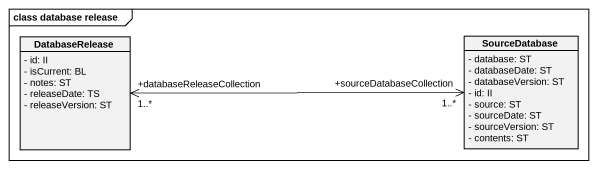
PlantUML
@startuml
mainframe class database release
hide circle
hide empty members
skinparam classAttributeIconSize 0
class DatabaseRelease {
  - id: II
  - isCurrent: BL
  - notes: ST
  - releaseDate: TS
  - releaseVersion: ST
}
class SourceDatabase {
  - database: ST
  - databaseDate: ST
  - databaseVersion: ST
  - id: II
  - source: ST
  - sourceDate: ST
  - sourceVersion: ST
  - contents: ST
}
DatabaseRelease "+databaseReleaseCollection\n1..*" <-right-> "+sourceDatabaseCollection\n1..*" SourceDatabase
@enduml
